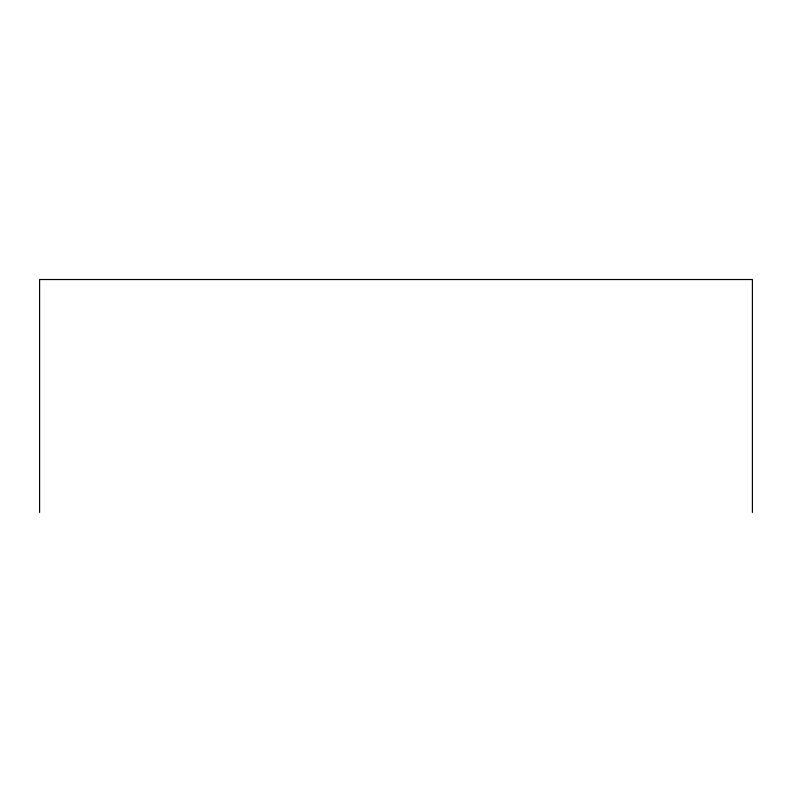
<?xml version="1.0" encoding="UTF-8"?>
<svg xmlns="http://www.w3.org/2000/svg" width="792" height="792" viewBox="0 0 792 792"><rect width="100%" height="100%" fill="white"/><g stroke="black" fill="none" stroke-linecap="round" stroke-linejoin="round"><path stroke-width="1.19" d="M752.4 512.473L752.4 279.526L39.6 279.526L39.6 512.473"/></g></svg>
